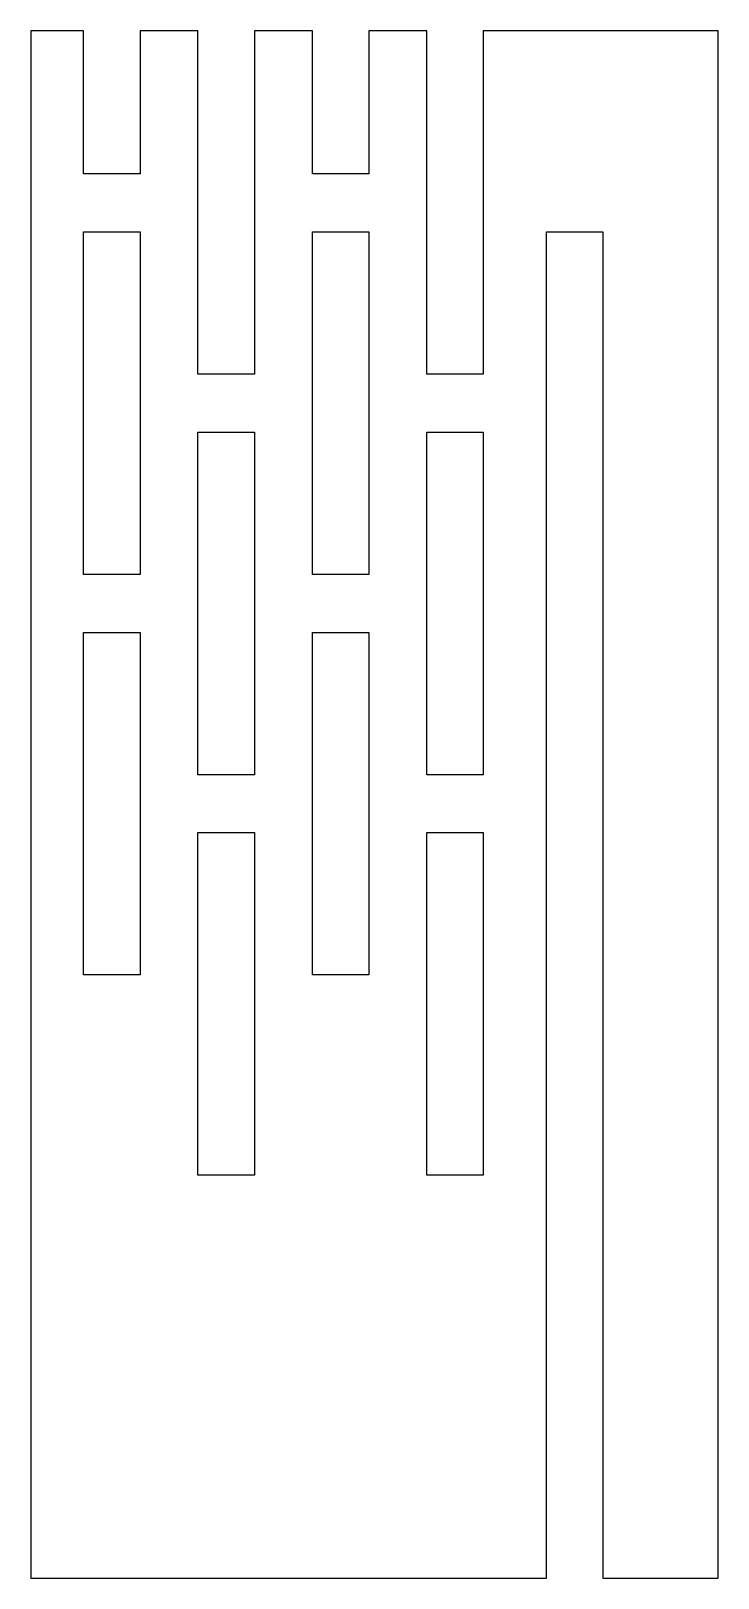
# Model space of a CAD drawing. Header units: inches. Extents: x 24 to 30, y -31.5 to -18.
import ezdxf

# ---------------------------------------------------------------- set-up
doc = ezdxf.new("R2010")
doc.units = ezdxf.units.IN
doc.layers.add('CUTOUTS', color=1, linetype='CONTINUOUS')
doc.layers.add('PERIMETER', color=5, linetype='CONTINUOUS')

msp = doc.modelspace()

# ---------------------------------------------------------------- linework, layer by layer
at = {"layer": 'CUTOUTS'}
for points in [[(24.457, -19.753), (24.951, -19.753), (24.951, -22.747), (24.457, -22.747)], [(26.457, -22.747), (26.457, -19.753), (26.951, -19.753), (26.951, -22.747)], [(25.951, -21.503), (25.951, -24.497), (25.457, -24.497), (25.457, -21.503)], [(27.951, -21.503), (27.951, -24.497), (27.457, -24.497), (27.457, -21.503)], [(24.457, -26.247), (24.457, -23.253), (24.951, -23.253), (24.951, -26.247)], [(26.457, -26.247), (26.457, -23.253), (26.951, -23.253), (26.951, -26.247)], [(25.951, -25.003), (25.951, -27.997), (25.457, -27.997), (25.457, -25.003)], [(27.951, -25.003), (27.951, -27.997), (27.457, -27.997), (27.457, -25.003)]]:
    msp.add_lwpolyline(points, close=True, dxfattribs=at)
at = {"layer": 'PERIMETER'}
msp.add_lwpolyline([(25.457, -17.997), (24.951, -17.997), (24.951, -19.247), (24.457, -19.247), (24.457, -17.997), (23.997, -17.997), (23.997, -31.517), (28.503, -31.517), (28.503, -19.753), (28.997, -19.753), (28.997, -31.517), (30.003, -31.517), (30.003, -17.997), (27.951, -17.997), (27.951, -20.997), (27.457, -20.997), (27.457, -17.997), (26.951, -17.997), (26.951, -19.247), (26.457, -19.247), (26.457, -17.997), (25.951, -17.997), (25.951, -20.997), (25.457, -20.997)], close=True, dxfattribs=at)

doc.saveas('drawing.dxf')
